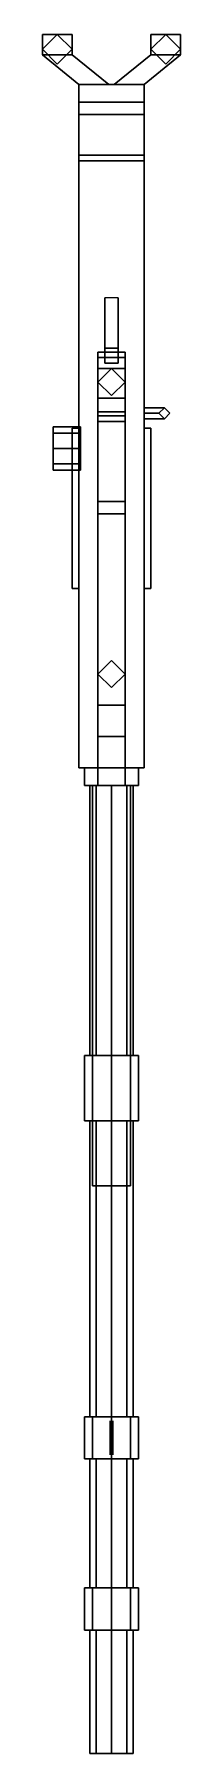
# Model space of a CAD drawing. Extents: x -0.5 to 0.5, y -8.9 to 3.8.
import ezdxf

# ---------------------------------------------------------------- set-up
doc = ezdxf.new("R2010")
doc.units = 0
doc.layers.get('0').update_dxf_attribs({"linetype": 'CONTINUOUS'})

msp = doc.modelspace()

# ---------------------------------------------------------------- linework, layer by layer
for points in [[(-0.51, 3.78, 1.51), (-0.51, 3.63, 1.51), (-0.51, 3.63, 1.58), (-0.51, 3.78, 1.58)], [(-0.29, 3.78, 1.51), (-0.29, 3.63, 1.51), (-0.51, 3.63, 1.51), (-0.51, 3.78, 1.51)], [(-0.51, 3.78, 1.58), (-0.51, 3.63, 1.58), (-0.29, 3.63, 1.58), (-0.29, 3.78, 1.58)], [(-0.29, 3.78, 1.58), (-0.29, 3.78, 1.51), (-0.51, 3.78, 1.51), (-0.51, 3.78, 1.58)], [(-0.51, 3.78, 0.61), (-0.51, 3.63, 0.61), (-0.29, 3.63, 0.61), (-0.29, 3.78, 0.61)], [(-0.29, 3.78, 0.61), (-0.29, 3.78, 0.54), (-0.51, 3.78, 0.54), (-0.51, 3.78, 0.61)], [(-0.51, 3.78, 0.54), (-0.51, 3.63, 0.54), (-0.51, 3.63, 0.61), (-0.51, 3.78, 0.61)], [(-0.29, 3.78, 0.54), (-0.29, 3.63, 0.54), (-0.51, 3.63, 0.54), (-0.51, 3.78, 0.54)], [(-0.4, 3.78, 0.61), (-0.51, 3.67, 0.61), (-0.51, 3.67, 1.51), (-0.4, 3.78, 1.51)], [(-0.29, 3.67, 0.61), (-0.4, 3.78, 0.61), (-0.4, 3.78, 1.51), (-0.29, 3.67, 1.51)], [(-0.29, 3.63, 1.58), (-0.29, 3.63, 1.51), (-0.29, 3.78, 1.51), (-0.29, 3.78, 1.58)], [(-0.29, 3.63, 0.61), (-0.29, 3.63, 0.54), (-0.29, 3.78, 0.54), (-0.29, 3.78, 0.61)], [(0.29, 3.67, 1.51), (0.4, 3.78, 1.51), (0.4, 3.78, 0.61), (0.29, 3.67, 0.61)], [(0.29, 3.63, 1.51), (0.29, 3.63, 1.58), (0.29, 3.78, 1.58), (0.29, 3.78, 1.51)], [(0.29, 3.78, 1.51), (0.29, 3.78, 1.58), (0.51, 3.78, 1.58), (0.51, 3.78, 1.51)], [(0.29, 3.78, 1.58), (0.29, 3.63, 1.58), (0.51, 3.63, 1.58), (0.51, 3.78, 1.58)], [(0.51, 3.78, 1.51), (0.51, 3.63, 1.51), (0.29, 3.63, 1.51), (0.29, 3.78, 1.51)], [(0.51, 3.78, 0.54), (0.51, 3.63, 0.54), (0.29, 3.63, 0.54), (0.29, 3.78, 0.54)], [(0.29, 3.78, 0.54), (0.29, 3.78, 0.61), (0.51, 3.78, 0.61), (0.51, 3.78, 0.54)], [(0.29, 3.63, 0.54), (0.29, 3.63, 0.61), (0.29, 3.78, 0.61), (0.29, 3.78, 0.54)], [(0.29, 3.78, 0.61), (0.29, 3.63, 0.61), (0.51, 3.63, 0.61), (0.51, 3.78, 0.61)], [(0.4, 3.78, 1.51), (0.51, 3.67, 1.51), (0.51, 3.67, 0.61), (0.4, 3.78, 0.61)], [(0.51, 3.78, 1.58), (0.51, 3.63, 1.58), (0.51, 3.63, 1.51), (0.51, 3.78, 1.51)], [(0.51, 3.78, 0.61), (0.51, 3.63, 0.61), (0.51, 3.63, 0.54), (0.51, 3.78, 0.54)], [(-0.51, 3.67, 0.61), (-0.4, 3.56, 0.61), (-0.4, 3.56, 1.51), (-0.51, 3.67, 1.51)], [(-0.51, 3.63, 1.51), (-0.24, 3.41, 1.51), (-0.24, 3.41, 1.58), (-0.51, 3.63, 1.58)], [(-0.29, 3.63, 1.51), (-0.02, 3.41, 1.51), (-0.24, 3.41, 1.51), (-0.51, 3.63, 1.51)], [(-0.51, 3.63, 1.58), (-0.24, 3.41, 1.58), (-0.02, 3.41, 1.58), (-0.29, 3.63, 1.58)], [(-0.51, 3.63, 0.61), (-0.24, 3.41, 0.61), (-0.02, 3.41, 0.61), (-0.29, 3.63, 0.61)], [(-0.51, 3.63, 0.54), (-0.24, 3.41, 0.54), (-0.24, 3.41, 0.61), (-0.51, 3.63, 0.61)], [(-0.29, 3.63, 0.54), (-0.02, 3.41, 0.54), (-0.24, 3.41, 0.54), (-0.51, 3.63, 0.54)], [(-0.4, 3.56, 0.61), (-0.29, 3.67, 0.61), (-0.29, 3.67, 1.51), (-0.4, 3.56, 1.51)], [(-0.02, 3.41, 1.58), (-0.02, 3.41, 1.51), (-0.29, 3.63, 1.51), (-0.29, 3.63, 1.58)], [(-0.02, 3.41, 0.61), (-0.02, 3.41, 0.54), (-0.29, 3.63, 0.54), (-0.29, 3.63, 0.61)], [(0.02, 3.41, 1.51), (0.02, 3.41, 1.58), (0.29, 3.63, 1.58), (0.29, 3.63, 1.51)], [(0.29, 3.63, 1.58), (0.02, 3.41, 1.58), (0.24, 3.41, 1.58), (0.51, 3.63, 1.58)], [(0.51, 3.63, 1.51), (0.24, 3.41, 1.51), (0.02, 3.41, 1.51), (0.29, 3.63, 1.51)], [(0.51, 3.63, 0.54), (0.24, 3.41, 0.54), (0.02, 3.41, 0.54), (0.29, 3.63, 0.54)], [(0.02, 3.41, 0.54), (0.02, 3.41, 0.61), (0.29, 3.63, 0.61), (0.29, 3.63, 0.54)], [(0.29, 3.63, 0.61), (0.02, 3.41, 0.61), (0.24, 3.41, 0.61), (0.51, 3.63, 0.61)], [(0.51, 3.63, 1.58), (0.24, 3.41, 1.58), (0.24, 3.41, 1.51), (0.51, 3.63, 1.51)], [(0.51, 3.63, 0.61), (0.24, 3.41, 0.61), (0.24, 3.41, 0.54), (0.51, 3.63, 0.54)], [(0.4, 3.56, 1.51), (0.29, 3.67, 1.51), (0.29, 3.67, 0.61), (0.4, 3.56, 0.61)], [(0.51, 3.67, 1.51), (0.4, 3.56, 1.51), (0.4, 3.56, 0.61), (0.51, 3.67, 0.61)], [(-0.24, 2.85, 0.64), (-0.24, 3.19, 1.53), (-0.24, 3.28, 1.58), (-0.24, 3.41, 1.58)], [(-0.24, 3.41, 1.58), (-0.24, 3.28, 1.58), (0.24, 3.28, 1.58), (0.24, 3.41, 1.58)], [(-0.24, 2.85, 0.64), (-0.24, 3.41, 1.58), (-0.24, 3.41, 0.54), (-0.24, 2.89, 0.54)], [(-0.24, 3.41, 0.54), (-0.24, 3.41, 1.58), (0.24, 3.41, 1.58), (0.24, 3.41, 0.54)], [(-0.24, 2.89, 0.54), (-0.24, 3.41, 0.54), (0.24, 3.41, 0.54), (0.24, 2.89, 0.54)], [(0.24, 3.28, 1.58), (0.24, 3.19, 1.53), (0.24, 2.85, 0.64), (0.24, 3.41, 1.58)], [(0.24, 3.41, 0.54), (0.24, 3.41, 1.58), (0.24, 2.85, 0.64), (0.24, 2.89, 0.54)], [(-0.24, 3.28, 1.58), (-0.24, 3.19, 1.53), (0.24, 3.19, 1.53), (0.24, 3.28, 1.58)], [(-0.24, 2.85, 0.64), (-0.24, -1.62, 0.64), (-0.24, -1.62, 1.53), (-0.24, 3.19, 1.53)], [(-0.24, 3.19, 1.53), (-0.24, -1.62, 1.53), (0.24, -1.62, 1.53), (0.24, 3.19, 1.53)], [(0.24, -1.62, 1.53), (0.24, -1.62, 0.64), (0.24, 2.85, 0.64), (0.24, 3.19, 1.53)], [(0.24, 2.89, 0.54), (0.24, 2.85, 0.64), (-0.24, 2.85, 0.64), (-0.24, 2.89, 0.54)], [(0.24, 2.85, 0.64), (0.24, -1.62, 0.64), (-0.24, -1.62, 0.64), (-0.24, 2.85, 0.64)], [(0.05, 1.47, 1.73), (0.05, 1.84, 1.53), (-0.05, 1.84, 1.53), (-0.05, 1.47, 1.73)], [(-0.05, 1.84, 1.53), (-0.05, 1.36, 1.53), (-0.05, 1.36, 1.73), (-0.05, 1.47, 1.73)], [(0.05, 1.36, 1.73), (0.05, 1.36, 1.53), (0.05, 1.84, 1.53), (0.05, 1.47, 1.73)], [(-0.1, 1.4, -0.21), (-0.1, 0.97, -0.21), (-0.1, 0.93, -0.16), (-0.1, 1.44, -0.16)], [(0.1, 1.44, -0.16), (0.1, 1.4, -0.21), (-0.1, 1.4, -0.21), (-0.1, 1.44, -0.16)], [(-0.1, 1.44, -0.16), (-0.1, 0.93, -0.16), (-0.1, 0.93, -0.06), (-0.1, 1.44, -0.06)], [(0.1, 1.44, -0.06), (0.1, 1.44, -0.16), (-0.1, 1.44, -0.16), (-0.1, 1.44, -0.06)], [(-0.1, 1.44, -0.06), (-0.1, 0.93, -0.06), (-0.1, 1), (-0.1, 1.4)], [(0.1, 1.4), (0.1, 1.44, -0.06), (-0.1, 1.44, -0.06), (-0.1, 1.4)], [(0.1, 1.4, 0.21), (0.1, 1.4), (-0.1, 1.4), (-0.1, 1.4, 0.21)], [(-0.1, 1.4), (-0.1, -1.16), (-0.1, 1.1, 0.21), (-0.1, 1.4, 0.21)], [(-0.1, 1.4, 0.21), (-0.1, 1.1, 0.21), (0.1, 1.1, 0.21), (0.1, 1.4, 0.21)], [(0.1, 1.4, -0.21), (0.1, 0.97, -0.21), (-0.1, 0.97, -0.21), (-0.1, 1.4, -0.21)], [(-0.05, 1.47, 1.73), (-0.05, 1.36, 1.73), (0.05, 1.36, 1.73), (0.05, 1.47, 1.73)], [(0.1, 0.93, -0.16), (0.1, 0.97, -0.21), (0.1, 1.4, -0.21), (0.1, 1.44, -0.16)], [(0.1, 0.93, -0.06), (0.1, 0.93, -0.16), (0.1, 1.44, -0.16), (0.1, 1.44, -0.06)], [(0.1, 1), (0.1, 0.93, -0.06), (0.1, 1.44, -0.06), (0.1, 1.4)], [(0.1, 1.1, 0.21), (0.1, -1.16), (0.1, 1.4), (0.1, 1.4, 0.21)], [(0.1, 1.32, 0.43), (0.1, -1.39, 0.43), (-0.1, -1.39, 0.43), (-0.1, 1.32, 0.43)], [(0.1, 1.32, 0.64), (0.1, 1.32, 0.43), (-0.1, 1.32, 0.43), (-0.1, 1.32, 0.64)], [(-0.1, 1.32, 0.43), (-0.1, -1.39, 0.43), (-0.1, -1.75, 0.64), (-0.1, 1.32, 0.64)], [(0, 1.32, 0.21), (-0.1, 1.22, 0.21), (-0.1, 1.22, 0.43), (0, 1.32, 0.43)], [(-0.05, 1.36, 1.73), (-0.05, 1.36, 1.53), (0.05, 1.36, 1.53), (0.05, 1.36, 1.73)], [(0.1, 1.22, 0.21), (0, 1.32, 0.21), (0, 1.32, 0.43), (0.1, 1.22, 0.43)], [(0.1, -1.75, 0.64), (0.1, -1.39, 0.43), (0.1, 1.32, 0.43), (0.1, 1.32, 0.64)], [(-0.1, 1.22, 0.21), (0, 1.12, 0.21), (0, 1.12, 0.43), (-0.1, 1.22, 0.43)], [(0, 1.12, 0.21), (0.1, 1.22, 0.21), (0.1, 1.22, 0.43), (0, 1.12, 0.43)], [(-0.1, 1.1, 0.21), (-0.1, 0.25, 0.24), (-0.1, 0.34, 0.31), (-0.1, 0.93, 0.31)], [(0.1, 0.93, 0.31), (0.1, 1.1, 0.21), (-0.1, 1.1, 0.21), (-0.1, 0.93, 0.31)], [(-0.1, -1.16), (-0.1, -1.16, 0.24), (-0.1, 0.25, 0.24), (-0.1, 1.1, 0.21)], [(0.1, 0.34, 0.31), (0.1, 0.25, 0.24), (0.1, 1.1, 0.21), (0.1, 0.93, 0.31)], [(0.1, 0.25, 0.24), (0.1, -1.16, 0.24), (0.1, -1.16), (0.1, 1.1, 0.21)], [(0.35, 0.99, 0.93), (0.39, 1.03, 0.89), (0.24, 1.03, 0.89), (0.24, 0.99, 0.93)], [(0.39, 1.03, 0.89), (0.35, 0.99, 0.85), (0.24, 0.99, 0.85), (0.24, 1.03, 0.89)], [(0.39, 1.03, 0.66), (0.35, 0.99, 0.66), (0.35, 0.99, 1.11), (0.39, 1.03, 1.11)], [(0.39, 1.03, 1.11), (0.35, 0.99, 1.11), (0.39, 0.95, 1.11), (0.43, 0.99, 1.11)], [(0.43, 0.99, 0.66), (0.39, 0.95, 0.66), (0.35, 0.99, 0.66), (0.39, 1.03, 0.66)], [(0.43, 0.99, 0.66), (0.39, 1.03, 0.66), (0.39, 1.03, 1.11), (0.43, 0.99, 1.11)], [(-0.23, 0.843, 0.213), (-0.23, 0.89, 0.1), (-0.43, 0.89, 0.1), (-0.43, 0.843, 0.213)], [(-0.23, 0.89, 0.1), (-0.23, 0.843, -0.013), (-0.43, 0.843, -0.013), (-0.43, 0.89, 0.1)], [(-0.43, 0.73, 0.26), (-0.43, 0.843, 0.213), (-0.43, 0.89, 0.1), (-0.43, 0.617, 0.213)], [(-0.43, 0.617, 0.213), (-0.43, 0.89, 0.1), (-0.43, 0.843, -0.013), (-0.43, 0.57, 0.1)], [(0.1, 1), (0.1, -1.16), (-0.1, -1.16), (-0.1, 1)], [(-0.1, 1), (-0.1, 0.93, -0.06), (0.1, 0.93, -0.06), (0.1, 1)], [(-0.1, 0.93, -0.16), (-0.1, 0.97, -0.21), (0.1, 0.97, -0.21), (0.1, 0.93, -0.16)], [(-0.1, 0.93, 0.31), (-0.1, 0.34, 0.31), (0.1, 0.34, 0.31), (0.1, 0.93, 0.31)], [(-0.1, 0.93, -0.06), (-0.1, 0.93, -0.16), (0.1, 0.93, -0.16), (0.1, 0.93, -0.06)], [(0.35, 0.99, 0.85), (0.39, 0.95, 0.89), (0.24, 0.95, 0.89), (0.24, 0.99, 0.85)], [(0.39, 0.95, 0.89), (0.35, 0.99, 0.93), (0.24, 0.99, 0.93), (0.24, 0.95, 0.89)], [(0.35, 0.99, 0.66), (0.39, 0.95, 0.66), (0.39, 0.95, 1.11), (0.35, 0.99, 1.11)], [(0.39, 0.95, 0.66), (0.43, 0.99, 0.66), (0.43, 0.99, 1.11), (0.39, 0.95, 1.11)], [(-0.23, 0.73, 0.26), (-0.23, 0.843, 0.213), (-0.43, 0.843, 0.213), (-0.43, 0.73, 0.26)], [(-0.23, 0.843, -0.013), (-0.23, 0.73, -0.06), (-0.43, 0.73, -0.06), (-0.43, 0.843, -0.013)], [(-0.43, 0.57, 0.1), (-0.43, 0.843, -0.013), (-0.43, 0.73, -0.06), (-0.43, 0.617, -0.013)], [(-0.24, -0.3, 1.3), (-0.24, 0.88, 1.3), (-0.29, 0.88, 1.3), (-0.29, -0.3, 1.3)], [(-0.24, 0.88, 1.3), (-0.24, 0.88, 0.97), (-0.29, 0.88, 0.97), (-0.29, 0.88, 1.3)], [(-0.29, 0.88, 1.3), (-0.29, 0.88, 0.97), (-0.29, -0.3, 0.97), (-0.29, -0.3, 1.3)], [(-0.29, -0.3, 0.97), (-0.29, 0.88, 0.97), (-0.24, 0.88, 0.97), (-0.24, -0.3, 0.97)], [(0.29, 0.88, 1.3), (0.29, 0.88, 0.97), (0.24, 0.88, 0.97), (0.24, 0.88, 1.3)], [(0.29, 0.88, 0.97), (0.29, -0.3, 0.97), (0.24, -0.3, 0.97), (0.24, 0.88, 0.97)], [(0.24, 0.88, 1.3), (0.24, -0.3, 1.3), (0.29, -0.3, 1.3), (0.29, 0.88, 1.3)], [(0.29, -0.3, 1.3), (0.29, -0.3, 0.97), (0.29, 0.88, 0.97), (0.29, 0.88, 1.3)], [(-0.23, 0.617, 0.213), (-0.23, 0.73, 0.26), (-0.43, 0.73, 0.26), (-0.43, 0.617, 0.213)], [(-0.23, 0.73, -0.06), (-0.23, 0.617, -0.013), (-0.43, 0.617, -0.013), (-0.43, 0.73, -0.06)], [(-0.23, 0.57, 0.1), (-0.23, 0.617, 0.213), (-0.43, 0.617, 0.213), (-0.43, 0.57, 0.1)], [(-0.23, 0.617, -0.013), (-0.23, 0.57, 0.1), (-0.43, 0.57, 0.1), (-0.43, 0.617, -0.013)], [(-0.1, 0.34, 0.31), (-0.1, 0.25, 0.24), (0.1, 0.25, 0.24), (0.1, 0.34, 0.31)], [(-0.1, 0.25, 0.24), (-0.1, -1.16, 0.24), (0.1, -1.16, 0.24), (0.1, 0.25, 0.24)], [(-0.29, -0.3, 1.3), (-0.29, -0.3, 0.97), (-0.24, -0.3, 0.97), (-0.24, -0.3, 1.3)], [(0.24, -0.3, 1.3), (0.24, -0.3, 0.97), (0.29, -0.3, 0.97), (0.29, -0.3, 1.3)], [(0, -0.83, 0.24), (-0.1, -0.93, 0.24), (-0.1, -0.93, 0.43), (0, -0.83, 0.43)], [(0.1, -0.93, 0.24), (0, -0.83, 0.24), (0, -0.83, 0.43), (0.1, -0.93, 0.43)], [(-0.1, -0.93, 0.24), (0, -1.03, 0.24), (0, -1.03, 0.43), (-0.1, -0.93, 0.43)], [(0, -1.03, 0.24), (0.1, -0.93, 0.24), (0.1, -0.93, 0.43), (0, -1.03, 0.43)], [(0.1, -1.16), (0.1, -1.16, 0.24), (-0.1, -1.16, 0.24), (-0.1, -1.16)], [(-0.1, -1.75, 0.64), (-0.1, -1.39, 0.43), (0.1, -1.39, 0.43), (0.1, -1.75, 0.64)], [(-0.24, -1.62, 1.53), (-0.24, -1.62, 0.64), (0.24, -1.62, 0.64), (0.24, -1.62, 1.53)], [(-0.2, -1.62, 0.64), (-0.2, -1.75, 0.64), (-0.2, -1.75, 1.47), (-0.2, -1.62, 1.47)], [(-0.2, -1.62, 1.47), (-0.2, -1.75, 1.47), (0.2, -1.75, 1.47), (0.2, -1.62, 1.47)], [(0.2, -1.75, 1.47), (0.2, -1.75, 0.64), (0.2, -1.62, 0.64), (0.2, -1.62, 1.47)], [(-0.2, -1.75, 1.47), (-0.2, -1.75, 0.64), (0.2, -1.75, 0.64), (0.2, -1.75, 1.47)], [(-0.113, -1.75, 1.233), (-0.16, -1.75, 1.12), (-0.16, -3.74, 1.12), (-0.113, -3.74, 1.233)], [(-0.16, -1.75, 1.12), (-0.113, -1.75, 1.007), (-0.113, -3.74, 1.007), (-0.16, -3.74, 1.12)], [(0, -1.75, 0.92), (-0.14, -1.75, 0.78), (-0.14, -3.74, 0.78), (0, -3.74, 0.92)], [(-0.14, -1.75, 0.78), (0, -1.75, 0.64), (0, -3.74, 0.64), (-0.14, -3.74, 0.78)], [(0, -1.75, 1.28), (-0.113, -1.75, 1.233), (-0.113, -3.74, 1.233), (0, -3.74, 1.28)], [(-0.113, -1.75, 1.007), (0, -1.75, 0.96), (0, -3.74, 0.96), (-0.113, -3.74, 1.007)], [(0.113, -1.75, 1.233), (0, -1.75, 1.28), (0, -3.74, 1.28), (0.113, -3.74, 1.233)], [(0, -1.75, 0.96), (0.113, -1.75, 1.007), (0.113, -3.74, 1.007), (0, -3.74, 0.96)], [(0.14, -1.75, 0.78), (0, -1.75, 0.92), (0, -3.74, 0.92), (0.14, -3.74, 0.78)], [(0, -1.75, 0.64), (0.14, -1.75, 0.78), (0.14, -3.74, 0.78), (0, -3.74, 0.64)], [(0.16, -1.75, 1.12), (0.113, -1.75, 1.233), (0.113, -3.74, 1.233), (0.16, -3.74, 1.12)], [(0.113, -1.75, 1.007), (0.16, -1.75, 1.12), (0.16, -3.74, 1.12), (0.113, -3.74, 1.007)], [(-0.141, -3.74, 1.261), (-0.2, -3.74, 1.12), (-0.2, -4.22, 1.12), (-0.141, -4.22, 1.261)], [(-0.2, -3.74, 0.8), (-0.141, -3.74, 0.659), (-0.141, -4.22, 0.659), (-0.2, -4.22, 0.8)], [(-0.2, -3.74, 1.12), (-0.2, -3.74, 0.8), (-0.2, -4.22, 0.8), (-0.2, -4.22, 1.12)], [(-0.2, -3.74, 1.12), (-0.16, -3.74, 1.12), (-0.113, -3.74, 1.007), (-0.2, -3.74, 0.8)], [(0, -3.74, 0.92), (-0.2, -3.74, 0.8), (-0.113, -3.74, 1.007), (0, -3.74, 0.96)], [(0, -3.74, 0.64), (-0.141, -3.74, 0.659), (-0.2, -3.74, 0.8), (-0.14, -3.74, 0.78)], [(-0.14, -3.74, 0.78), (-0.14, -3.74, 0.78), (-0.2, -3.74, 0.8), (0, -3.74, 0.92)], [(-0.141, -3.74, 1.261), (-0.113, -3.74, 1.233), (-0.16, -3.74, 1.12), (-0.2, -3.74, 1.12)], [(0, -3.74, 1.32), (-0.141, -3.74, 1.261), (-0.141, -4.22, 1.261), (0, -4.22, 1.32)], [(-0.141, -3.74, 0.659), (0, -3.74, 0.6), (0, -4.22, 0.6), (-0.141, -4.22, 0.659)], [(0, -3.74, 0.6), (-0.141, -3.74, 0.659), (-0.141, -3.74, 0.659), (0, -3.74, 0.64)], [(0, -3.74, 1.32), (0, -3.74, 1.28), (-0.113, -3.74, 1.233), (-0.141, -3.74, 1.261)], [(0.141, -3.74, 1.261), (0, -3.74, 1.32), (0, -4.22, 1.32), (0.141, -4.22, 1.261)], [(0, -3.74, 0.6), (0.141, -3.74, 0.659), (0.141, -4.22, 0.659), (0, -4.22, 0.6)], [(0.2, -3.74, 0.8), (0, -3.74, 0.92), (0, -3.74, 0.96), (0.113, -3.74, 1.007)], [(0.2, -3.74, 0.8), (0.141, -3.74, 0.659), (0, -3.74, 0.64), (0.14, -3.74, 0.78)], [(0, -3.74, 0.6), (0, -3.74, 0.64), (0, -3.74, 0.64), (0.141, -3.74, 0.659)], [(0.14, -3.74, 0.78), (0.14, -3.74, 0.78), (0, -3.74, 0.92), (0.2, -3.74, 0.8)], [(0.141, -3.74, 1.261), (0.113, -3.74, 1.233), (0, -3.74, 1.28), (0, -3.74, 1.32)], [(0.2, -3.74, 0.8), (0.113, -3.74, 1.007), (0.16, -3.74, 1.12), (0.2, -3.74, 1.12)], [(0.2, -3.74, 1.12), (0.16, -3.74, 1.12), (0.113, -3.74, 1.233), (0.141, -3.74, 1.261)], [(0.2, -3.74, 1.12), (0.141, -3.74, 1.261), (0.141, -4.22, 1.261), (0.2, -4.22, 1.12)], [(0.141, -3.74, 0.659), (0.2, -3.74, 0.8), (0.2, -4.22, 0.8), (0.141, -4.22, 0.659)], [(0.2, -3.74, 0.8), (0.2, -3.74, 1.12), (0.2, -4.22, 1.12), (0.2, -4.22, 0.8)], [(-0.2, -4.22, 1.12), (-0.16, -4.22, 1.12), (-0.113, -4.22, 1.233), (-0.141, -4.22, 1.261)], [(-0.2, -4.22, 0.8), (-0.113, -4.22, 1.007), (-0.16, -4.22, 1.12), (-0.2, -4.22, 1.12)], [(-0.2, -4.22, 0.8), (0, -4.22, 0.92), (0, -4.22, 0.96), (-0.113, -4.22, 1.007)], [(-0.14, -4.22, 0.78), (-0.14, -4.22, 0.78), (0, -4.22, 0.92), (-0.2, -4.22, 0.8)], [(-0.2, -4.22, 0.8), (-0.141, -4.22, 0.659), (0, -4.22, 0.64), (-0.14, -4.22, 0.78)], [(-0.113, -4.22, 1.233), (-0.16, -4.22, 1.12), (-0.16, -6.4, 1.12), (-0.113, -6.4, 1.233)], [(-0.16, -4.22, 1.12), (-0.113, -4.22, 1.007), (-0.113, -6.4, 1.007), (-0.16, -6.4, 1.12)], [(-0.141, -4.22, 1.261), (-0.113, -4.22, 1.233), (0, -4.22, 1.28), (0, -4.22, 1.32)], [(0, -4.22, 0.6), (0, -4.22, 0.64), (0, -4.22, 0.64), (-0.141, -4.22, 0.659)], [(0, -4.22, 0.92), (-0.14, -4.22, 0.78), (-0.14, -4.7, 0.78), (0, -4.7, 0.92)], [(-0.14, -4.22, 0.78), (0, -4.22, 0.64), (0, -4.7, 0.64), (-0.14, -4.7, 0.78)], [(0, -4.22, 1.28), (-0.113, -4.22, 1.233), (-0.113, -6.4, 1.233), (0, -6.4, 1.28)], [(-0.113, -4.22, 1.007), (0, -4.22, 0.96), (0, -6.4, 0.96), (-0.113, -6.4, 1.007)], [(0.113, -4.22, 1.233), (0, -4.22, 1.28), (0, -6.4, 1.28), (0.113, -6.4, 1.233)], [(0, -4.22, 0.96), (0.113, -4.22, 1.007), (0.113, -6.4, 1.007), (0, -6.4, 0.96)], [(0.14, -4.22, 0.78), (0, -4.22, 0.92), (0, -4.7, 0.92), (0.14, -4.7, 0.78)], [(0, -4.22, 0.64), (0.14, -4.22, 0.78), (0.14, -4.7, 0.78), (0, -4.7, 0.64)], [(0, -4.22, 1.32), (0, -4.22, 1.28), (0.113, -4.22, 1.233), (0.141, -4.22, 1.261)], [(0, -4.22, 0.92), (0.2, -4.22, 0.8), (0.113, -4.22, 1.007), (0, -4.22, 0.96)], [(0.14, -4.22, 0.78), (0.14, -4.22, 0.78), (0.2, -4.22, 0.8), (0, -4.22, 0.92)], [(0, -4.22, 0.64), (0.141, -4.22, 0.659), (0.2, -4.22, 0.8), (0.14, -4.22, 0.78)], [(0, -4.22, 0.6), (0.141, -4.22, 0.659), (0.141, -4.22, 0.659), (0, -4.22, 0.64)], [(0.16, -4.22, 1.12), (0.113, -4.22, 1.233), (0.113, -6.4, 1.233), (0.16, -6.4, 1.12)], [(0.113, -4.22, 1.007), (0.16, -4.22, 1.12), (0.16, -6.4, 1.12), (0.113, -6.4, 1.007)], [(0.141, -4.22, 1.261), (0.113, -4.22, 1.233), (0.16, -4.22, 1.12), (0.2, -4.22, 1.12)], [(0.2, -4.22, 1.12), (0.16, -4.22, 1.12), (0.113, -4.22, 1.007), (0.2, -4.22, 0.8)], [(0, -4.7, 0.92), (-0.14, -4.7, 0.78), (0, -4.7, 0.64), (0.14, -4.7, 0.78)], [(-0.141, -6.4, 1.261), (-0.2, -6.4, 1.12), (-0.2, -6.71, 1.12), (-0.141, -6.71, 1.261)], [(-0.2, -6.4, 1.12), (-0.141, -6.4, 0.979), (-0.141, -6.71, 0.979), (-0.2, -6.71, 1.12)], [(-0.141, -6.4, 1.261), (-0.113, -6.4, 1.233), (-0.16, -6.4, 1.12), (-0.2, -6.4, 1.12)], [(-0.141, -6.4, 1.261), (-0.2, -6.4, 1.12), (-0.2, -6.71, 1.12), (-0.141, -6.71, 1.261)], [(-0.2, -6.4, 1.12), (-0.16, -6.4, 1.12), (-0.113, -6.4, 1.007), (-0.141, -6.4, 0.979)], [(-0.2, -6.4, 1.12), (-0.141, -6.4, 0.979), (-0.141, -6.71, 0.979), (-0.2, -6.71, 1.12)], [(0, -6.4, 1.32), (-0.141, -6.4, 1.261), (-0.141, -6.71, 1.261), (0, -6.71, 1.32)], [(-0.141, -6.4, 0.979), (0, -6.4, 0.92), (0, -6.71, 0.92), (-0.141, -6.71, 0.979)], [(-0.141, -6.4, 0.979), (-0.113, -6.4, 1.007), (0, -6.4, 0.96), (0, -6.4, 0.92)], [(-0.141, -6.4, 0.979), (0, -6.4, 0.92), (0, -6.71, 0.92), (-0.141, -6.71, 0.979)], [(0, -6.4, 1.32), (0, -6.4, 1.28), (-0.113, -6.4, 1.233), (-0.141, -6.4, 1.261)], [(0, -6.4, 1.32), (-0.141, -6.4, 1.261), (-0.141, -6.71, 1.261), (0, -6.71, 1.32)], [(-0.01, -6.49, 1.66), (-0.01, -6.63, 1.66), (-0.01, -6.68, 1.32), (-0.01, -6.43, 1.32)], [(0.141, -6.4, 1.261), (0, -6.4, 1.32), (0, -6.71, 1.32), (0.141, -6.71, 1.261)], [(0, -6.4, 0.92), (0.141, -6.4, 0.979), (0.141, -6.71, 0.979), (0, -6.71, 0.92)], [(0, -6.4, 0.92), (0, -6.4, 0.96), (0.113, -6.4, 1.007), (0.141, -6.4, 0.979)], [(0, -6.4, 0.92), (0.141, -6.4, 0.979), (0.141, -6.71, 0.979), (0, -6.71, 0.92)], [(0.141, -6.4, 1.261), (0.113, -6.4, 1.233), (0, -6.4, 1.28), (0, -6.4, 1.32)], [(0.141, -6.4, 1.261), (0, -6.4, 1.32), (0, -6.71, 1.32), (0.141, -6.71, 1.261)], [(0.01, -6.43, 1.32), (0.01, -6.68, 1.32), (0.01, -6.63, 1.66), (0.01, -6.49, 1.66)], [(0.2, -6.4, 1.12), (0.16, -6.4, 1.12), (0.113, -6.4, 1.233), (0.141, -6.4, 1.261)], [(0.141, -6.4, 0.979), (0.113, -6.4, 1.007), (0.16, -6.4, 1.12), (0.2, -6.4, 1.12)], [(0.2, -6.4, 1.12), (0.141, -6.4, 1.261), (0.141, -6.71, 1.261), (0.2, -6.71, 1.12)], [(0.141, -6.4, 0.979), (0.2, -6.4, 1.12), (0.2, -6.71, 1.12), (0.141, -6.71, 0.979)], [(0.2, -6.4, 1.12), (0.141, -6.4, 1.261), (0.141, -6.71, 1.261), (0.2, -6.71, 1.12)], [(0.141, -6.4, 0.979), (0.2, -6.4, 1.12), (0.2, -6.71, 1.12), (0.141, -6.71, 0.979)], [(-0.2, -6.71, 1.12), (-0.16, -6.71, 1.12), (-0.113, -6.71, 1.233), (-0.141, -6.71, 1.261)], [(-0.141, -6.71, 0.979), (-0.113, -6.71, 1.007), (-0.16, -6.71, 1.12), (-0.2, -6.71, 1.12)], [(-0.113, -6.71, 1.233), (-0.16, -6.71, 1.12), (-0.16, -7.66, 1.12), (-0.113, -7.66, 1.233)], [(-0.16, -6.71, 1.12), (-0.113, -6.71, 1.007), (-0.113, -7.66, 1.007), (-0.16, -7.66, 1.12)], [(0, -6.71, 0.92), (0, -6.71, 0.96), (-0.113, -6.71, 1.007), (-0.141, -6.71, 0.979)], [(-0.141, -6.71, 1.261), (-0.113, -6.71, 1.233), (0, -6.71, 1.28), (0, -6.71, 1.32)], [(0, -6.71, 1.28), (-0.113, -6.71, 1.233), (-0.113, -7.66, 1.233), (0, -7.66, 1.28)], [(-0.113, -6.71, 1.007), (0, -6.71, 0.96), (0, -7.66, 0.96), (-0.113, -7.66, 1.007)], [(0.113, -6.71, 1.233), (0, -6.71, 1.28), (0, -7.66, 1.28), (0.113, -7.66, 1.233)], [(0, -6.71, 0.96), (0.113, -6.71, 1.007), (0.113, -7.66, 1.007), (0, -7.66, 0.96)], [(0.141, -6.71, 0.979), (0.113, -6.71, 1.007), (0, -6.71, 0.96), (0, -6.71, 0.92)], [(0, -6.71, 1.32), (0, -6.71, 1.28), (0.113, -6.71, 1.233), (0.141, -6.71, 1.261)], [(0.16, -6.71, 1.12), (0.113, -6.71, 1.233), (0.113, -7.66, 1.233), (0.16, -7.66, 1.12)], [(0.113, -6.71, 1.007), (0.16, -6.71, 1.12), (0.16, -7.66, 1.12), (0.113, -7.66, 1.007)], [(0.141, -6.71, 1.261), (0.113, -6.71, 1.233), (0.16, -6.71, 1.12), (0.2, -6.71, 1.12)], [(0.2, -6.71, 1.12), (0.16, -6.71, 1.12), (0.113, -6.71, 1.007), (0.141, -6.71, 0.979)], [(-0.141, -7.66, 1.261), (-0.2, -7.66, 1.12), (-0.2, -7.97, 1.12), (-0.141, -7.97, 1.261)], [(-0.2, -7.66, 1.12), (-0.141, -7.66, 0.979), (-0.141, -7.97, 0.979), (-0.2, -7.97, 1.12)], [(-0.2, -7.66, 1.12), (-0.16, -7.66, 1.12), (-0.113, -7.66, 1.007), (-0.141, -7.66, 0.979)], [(-0.141, -7.66, 1.261), (-0.113, -7.66, 1.233), (-0.16, -7.66, 1.12), (-0.2, -7.66, 1.12)], [(0, -7.66, 1.32), (-0.141, -7.66, 1.261), (-0.141, -7.97, 1.261), (0, -7.97, 1.32)], [(-0.141, -7.66, 0.979), (0, -7.66, 0.92), (0, -7.97, 0.92), (-0.141, -7.97, 0.979)], [(0, -7.66, 1.32), (0, -7.66, 1.28), (-0.113, -7.66, 1.233), (-0.141, -7.66, 1.261)], [(-0.141, -7.66, 0.979), (-0.113, -7.66, 1.007), (0, -7.66, 0.96), (0, -7.66, 0.92)], [(0.141, -7.66, 1.261), (0, -7.66, 1.32), (0, -7.97, 1.32), (0.141, -7.97, 1.261)], [(0, -7.66, 0.92), (0.141, -7.66, 0.979), (0.141, -7.97, 0.979), (0, -7.97, 0.92)], [(0.141, -7.66, 1.261), (0.113, -7.66, 1.233), (0, -7.66, 1.28), (0, -7.66, 1.32)], [(0, -7.66, 0.92), (0, -7.66, 0.96), (0.113, -7.66, 1.007), (0.141, -7.66, 0.979)], [(0.141, -7.66, 0.979), (0.113, -7.66, 1.007), (0.16, -7.66, 1.12), (0.2, -7.66, 1.12)], [(0.2, -7.66, 1.12), (0.16, -7.66, 1.12), (0.113, -7.66, 1.233), (0.141, -7.66, 1.261)], [(0.2, -7.66, 1.12), (0.141, -7.66, 1.261), (0.141, -7.97, 1.261), (0.2, -7.97, 1.12)], [(0.141, -7.66, 0.979), (0.2, -7.66, 1.12), (0.2, -7.97, 1.12), (0.141, -7.97, 0.979)], [(-0.2, -7.97, 1.12), (-0.16, -7.97, 1.12), (-0.113, -7.97, 1.233), (-0.141, -7.97, 1.261)], [(-0.141, -7.97, 0.979), (-0.113, -7.97, 1.007), (-0.16, -7.97, 1.12), (-0.2, -7.97, 1.12)], [(-0.113, -7.97, 1.233), (-0.16, -7.97, 1.12), (-0.16, -8.88, 1.12), (-0.113, -8.88, 1.233)], [(-0.16, -7.97, 1.12), (-0.113, -7.97, 1.007), (-0.113, -8.88, 1.007), (-0.16, -8.88, 1.12)], [(-0.141, -7.97, 1.261), (-0.113, -7.97, 1.233), (0, -7.97, 1.28), (0, -7.97, 1.32)], [(0, -7.97, 0.92), (0, -7.97, 0.96), (-0.113, -7.97, 1.007), (-0.141, -7.97, 0.979)], [(0, -7.97, 1.28), (-0.113, -7.97, 1.233), (-0.113, -8.88, 1.233), (0, -8.88, 1.28)], [(-0.113, -7.97, 1.007), (0, -7.97, 0.96), (0, -8.88, 0.96), (-0.113, -8.88, 1.007)], [(0.113, -7.97, 1.233), (0, -7.97, 1.28), (0, -8.88, 1.28), (0.113, -8.88, 1.233)], [(0, -7.97, 0.96), (0.113, -7.97, 1.007), (0.113, -8.88, 1.007), (0, -8.88, 0.96)], [(0, -7.97, 1.32), (0, -7.97, 1.28), (0.113, -7.97, 1.233), (0.141, -7.97, 1.261)], [(0.141, -7.97, 0.979), (0.113, -7.97, 1.007), (0, -7.97, 0.96), (0, -7.97, 0.92)], [(0.16, -7.97, 1.12), (0.113, -7.97, 1.233), (0.113, -8.88, 1.233), (0.16, -8.88, 1.12)], [(0.113, -7.97, 1.007), (0.16, -7.97, 1.12), (0.16, -8.88, 1.12), (0.113, -8.88, 1.007)], [(0.141, -7.97, 1.261), (0.113, -7.97, 1.233), (0.16, -7.97, 1.12), (0.2, -7.97, 1.12)], [(0.2, -7.97, 1.12), (0.16, -7.97, 1.12), (0.113, -7.97, 1.007), (0.141, -7.97, 0.979)], [(0, -8.88, 1.28), (-0.113, -8.88, 1.233), (-0.16, -8.88, 1.12), (0.113, -8.88, 1.233)], [(0.113, -8.88, 1.233), (-0.16, -8.88, 1.12), (-0.113, -8.88, 1.007), (0.16, -8.88, 1.12)], [(0.16, -8.88, 1.12), (-0.113, -8.88, 1.007), (0, -8.88, 0.96), (0.113, -8.88, 1.007)]]:
    msp.add_3dface(points)

doc.saveas('drawing.dxf')
